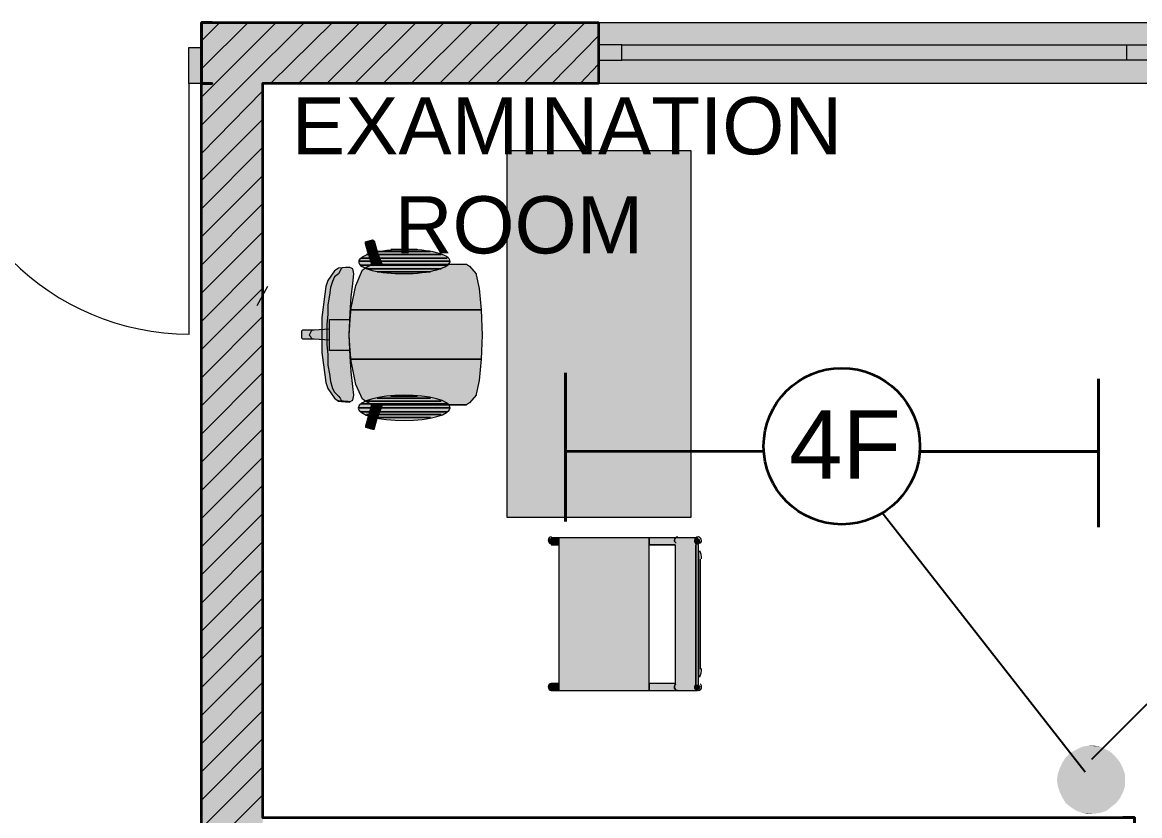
# Model space of a CAD drawing. Header units: millimetres. Extents: x 0 to 72213, y -495 to 58962.
# Drawn here: x 14028 to 21335, y 35913 to 41100 of the extents above; entities that cross this region are included whole.
import ezdxf

# ---------------------------------------------------------------- set-up
doc = ezdxf.new("R2010")
doc.units = ezdxf.units.MM
doc.header["$MEASUREMENT"] = 0
doc.layers.add('PDF_Geometry', color=7, linetype='Continuous', true_color=0xfd8379)
doc.layers.add('PDF_Solid Fills', color=7, linetype='Continuous', true_color=0xffffff)
doc.layers.add('PDF_Text', color=7, linetype='Continuous')
doc.styles.add('PDF Arial-BoldMT', font='arial.ttf')
doc.styles.add('PDF TimesNewRomanPSMT', font='arial.ttf')

msp = doc.modelspace()

# ---------------------------------------------------------------- linework, layer by layer
at = {"layer": 'PDF_Geometry', "lineweight": 9}
for points in [[(15199.4, 40427.3), (15472.4, 40700.4), (15872.5, 41100.4)], [(15199.4, 40611.5), (15288.3, 40700.4), (15688.3, 41100.4)], [(15199.4, 40795.6), (15504.2, 41100.4)], [(15199.4, 40979.7), (15320, 41100.4)], [(15650.2, 40700.4), (16056.6, 41100.4)], [(15834.4, 40700.4), (16234.4, 41100.4)], [(16018.5, 40700.4), (16418.6, 41100.4)], [(16202.7, 40700.4), (16602.7, 41100.4)], [(16386.8, 40700.4), (16786.9, 41100.4)], [(16571, 40700.4), (16971, 41100.4)], [(16755.1, 40700.4), (17155.2, 41100.4)], [(16939.3, 40700.4), (17339.3, 41100.4)], [(17123.4, 40700.4), (17523.4, 41100.4)], [(17307.5, 40700.4), (17707.6, 41100.4)], [(17491.7, 40700.4), (17796.5, 41011.5)], [(17675.8, 40700.4), (17796.5, 40827.4)], [(15199.4, 40243.2), (15599.4, 40649.6)], [(15199.4, 40065.4), (15599.4, 40465.4)], [(15199.4, 39881.2), (15599.4, 40281.3)], [(15199.4, 39697.1), (15599.4, 40097.1)], [(15199.4, 39512.9), (15599.4, 39913)], [(15199.4, 39328.8), (15599.4, 39728.8)], [(15199.4, 39144.6), (15599.4, 39544.7)], [(15199.4, 38960.5), (15599.4, 39360.5)], [(15199.4, 38776.4), (15599.4, 39176.4)], [(15199.4, 38592.2), (15599.4, 38992.3)], [(15199.4, 38408.1), (15599.4, 38808.1)], [(15199.4, 38223.9), (15599.4, 38624)], [(15199.4, 38039.8), (15599.4, 38439.8)], [(15199.4, 37855.6), (15599.4, 38255.7)], [(15199.4, 37671.5), (15599.4, 38071.5)], [(15199.4, 37487.3), (15599.4, 37887.4)], [(15199.4, 37303.2), (15599.4, 37703.2)], [(15199.4, 37119), (15599.4, 37519.1)], [(15199.4, 36934.9), (15599.4, 37334.9)], [(15199.4, 36750.8), (15599.4, 37150.8)], [(15199.4, 36566.6), (15599.4, 36966.7)], [(15199.4, 36382.5), (15599.4, 36782.5)], [(15199.4, 36198.3), (15599.4, 36598.4)], [(15199.4, 36014.2), (15599.4, 36414.2)], [(15199.4, 35830), (15599.4, 36230.1)], [(15199.4, 35645.9), (15599.4, 36045.9)]]:
    msp.add_lwpolyline(points, dxfattribs=at)
at = {"layer": 'PDF_Geometry', "color": 7, "lineweight": 35}
for points in [[(15199.4, 41100.4), (15269.3, 41100.4), (15199.4, 41100.4), (15199.4, 40935.3), (15199.4, 41100.4), (17796.5, 41100.4), (17796.5, 40954.4), (17796.5, 40852.8), (17796.5, 40700.4), (15599.4, 40700.4), (15599.4, 35899.9), (21301.6, 35899.9), (21301.6, 35671.3), (21301.6, 35899.9), (21225.4, 35899.9), (21301.6, 35899.9)], [(15269.3, 40700.4), (15199.4, 40700.4), (15269.3, 40700.4), (15199.4, 40700.4), (15199.4, 40935.3), (15199.4, 40700.4), (15199.4, 40935.3), (15199.4, 41100.4), (15269.3, 41100.4)], [(13897.7, 29092.9), (13796.1, 29092.9), (13796.1, 29296), (13796.1, 29397.6), (13796.1, 29499.2), (15199.4, 29499.2), (15199.4, 40700.4)]]:
    msp.add_lwpolyline(points, dxfattribs=at)
at = {"layer": 'PDF_Geometry', "color": 7, "lineweight": 13}
for points in [[(21396.8, 40700.4), (17796.5, 40700.4), (17796.5, 40852.8), (17796.5, 40954.4), (17796.5, 40852.8), (17948.9, 40852.8), (17948.9, 40954.4), (17796.5, 40954.4), (17796.5, 41100.4), (21396.8, 41100.4), (21396.8, 40954.4), (21396.8, 40852.8)], [(21396.8, 40852.8), (21250.8, 40852.8), (21250.8, 40954.4), (21396.8, 40954.4)]]:
    msp.add_lwpolyline(points, close=True, dxfattribs=at)
at = {"layer": 'PDF_Geometry', "color": 30, "lineweight": 20, "true_color": 0xff6600}
msp.add_lwpolyline([(15199.4, 40700.4), (15116.9, 40700.4), (15116.9, 40935.3), (15199.4, 40935.3)], close=True, dxfattribs=at)
at = {"layer": 'PDF_Geometry', "color": 7, "lineweight": 13}
for points in [[(17948.9, 40954.4), (21250.8, 40954.4)], [(21250.8, 40852.8), (17948.9, 40852.8)], [(15599.4, 39214.5), (15599.4, 39405)], [(15631.2, 39373.2), (15561.3, 39246.2)]]:
    msp.add_lwpolyline(points, dxfattribs=at)
at = {"layer": 'PDF_Geometry', "color": 30, "lineweight": 18, "true_color": 0xff6600}
msp.add_lwpolyline([(15116.9, 40700.4), (15116.9, 39062.1)], dxfattribs=at)
at = {"layer": 'PDF_Geometry', "color": 39, "lineweight": 13, "true_color": 0x563838}
for points in [[(18399.7, 40262.2), (18399.7, 37862), (17199.6, 37862), (17199.6, 40262.2)], [(16177.3, 38814.5), (16170.9, 38916.1), (16164.6, 39055.7), (16170.9, 39201.8), (16177.3, 39303.4), (16190, 39392.3), (16196.3, 39455.8), (16190, 39487.5), (16164.6, 39500.2), (16094.7, 39493.9), (16069.3, 39474.8), (16024.9, 39411.3), (16012.2, 39373.2), (16005.8, 39322.4), (15986.8, 39170), (15986.8, 39055.7), (15986.8, 38941.5), (16005.8, 38795.4), (16012.2, 38744.6), (16024.9, 38706.5), (16069.3, 38643), (16094.7, 38624), (16164.6, 38617.6), (16190, 38630.3), (16196.3, 38662.1), (16190, 38719.2)], [(18126.7, 36731.7), (18126.7, 36776.2), (18126.7, 37684.2), (18126.7, 37728.6), (17536.1, 37728.6), (17536.1, 37684.2), (17536.1, 36776.2), (17536.1, 36731.7)]]:
    msp.add_lwpolyline(points, close=True, dxfattribs=at)
for points in [[(16380.5, 39519.3), (16348.7, 39601.8), (16342.4, 39614.5), (16336, 39620.9), (16323.3, 39627.2), (16310.6, 39620.9), (16304.3, 39614.5), (16291.6, 39608.2), (16291.6, 39595.5), (16291.6, 39582.8), (16272.5, 39652.6), (16272.5, 39665.3), (16317, 39678), (16329.7, 39671.7), (16348.7, 39601.8)], [(16291.6, 39582.8), (16310.6, 39519.3), (16380.5, 39519.3), (16799.6, 39519.3), (16869.4, 39519.3), (16932.9, 39519.3), (16952, 39506.6), (16996.4, 39455.8), (16996.4, 39449.4), (17015.5, 39360.5), (17028.2, 39220.8), (17034.5, 39055.7), (17028.2, 38897), (17015.5, 38757.3), (16996.4, 38668.4), (16996.4, 38662.1), (16952, 38611.3), (16932.9, 38598.6), (16869.4, 38598.6), (16799.6, 38598.6), (16380.5, 38598.6), (16310.6, 38598.6), (16291.6, 38528.7)], [(16120.1, 39493.9), (16113.8, 39487.5), (16107.4, 39474.8), (16094.7, 39455.8), (16069.3, 39436.7), (16056.6, 39405), (16043.9, 39366.9), (16037.6, 39316.1), (16024.9, 39252.6), (16024.9, 39189.1), (16018.5, 39125.6), (16018.5, 39055.7), (16018.5, 38992.3), (16024.9, 38928.8), (16024.9, 38858.9), (16037.6, 38801.8), (16043.9, 38751), (16056.6, 38706.5), (16069.3, 38681.1), (16094.7, 38655.7), (16107.4, 38643), (16113.8, 38630.3), (16120.1, 38617.6)], [(16310.6, 38598.6), (16253.5, 38636.7), (16209, 38731.9), (16177.3, 38884.3), (16170.9, 38954.2), (16164.6, 39055.7), (16170.9, 39157.3), (16177.3, 39233.5), (16209, 39379.6), (16253.5, 39481.2), (16310.6, 39519.3)], [(16037.6, 39093.8), (15936, 39087.5), (15923.3, 39087.5), (15916.9, 39081.1), (15910.6, 39068.4), (15904.2, 39055.7), (15910.6, 39049.4), (15916.9, 39036.7), (15923.3, 39030.3), (15936, 39030.3), (16037.6, 39024)], [(16170.9, 38954.2), (16094.7, 38954.2), (16037.6, 38954.2), (16037.6, 39024), (16037.6, 39055.7), (16037.6, 39093.8), (16037.6, 39157.3), (16094.7, 39157.3), (16170.9, 39157.3)], [(15936, 39087.5), (15859.8, 39087.5), (15853.4, 39081.1), (15853.4, 39055.7), (15853.4, 39036.7), (15859.8, 39030.3), (15936, 39030.3)], [(16380.5, 38598.6), (16348.7, 38509.7), (16342.4, 38503.3), (16336, 38497), (16323.3, 38490.6), (16310.6, 38490.6), (16304.3, 38497), (16291.6, 38509.7), (16291.6, 38522.4), (16291.6, 38528.7), (16272.5, 38458.9), (16272.5, 38452.5), (16317, 38439.8), (16329.7, 38439.8), (16348.7, 38509.7)], [(17485.3, 37684.2), (17536.1, 37684.2), (17536.1, 37728.6), (17485.3, 37728.6)], [(18431.5, 36769.8), (18431.5, 37684.2), (18431.5, 36769.8)], [(18450.5, 36769.8), (18450.5, 37684.2)], [(18450.5, 37639.7), (18450.5, 36814.3)], [(18463.2, 36871.4), (18463.2, 37588.9)], [(17485.3, 36731.7), (17536.1, 36731.7), (17536.1, 36776.2), (17485.3, 36776.2)]]:
    msp.add_lwpolyline(points, dxfattribs=at)
at = {"layer": 'PDF_Geometry', "color": 7, "lineweight": 0, "true_color": 0xffffff}
for points in [[(16609.1, 39614.5), (16437.6, 39614.5), (16609.1, 39614.5)], [(16825, 39538.3), (16228.1, 39538.3), (16825, 39538.3)], [(16805.9, 39557.4), (16240.8, 39557.4), (16805.9, 39557.4)], [(16767.8, 39582.8), (16278.9, 39582.8), (16767.8, 39582.8)], [(16698, 39601.8), (16348.7, 39601.8), (16698, 39601.8)], [(16805.9, 39512.9), (16240.8, 39512.9), (16805.9, 39512.9)], [(16767.8, 39487.5), (16278.9, 39487.5), (16767.8, 39487.5)], [(16698, 39468.5), (16348.7, 39468.5), (16698, 39468.5)], [(17028.2, 39220.8), (16177.3, 39220.8), (17028.2, 39220.8)], [(17028.2, 38897), (16177.3, 38897), (17028.2, 38897)], [(16609.1, 38655.7), (16437.6, 38655.7), (16609.1, 38655.7)], [(16805.9, 38604.9), (16240.8, 38604.9), (16805.9, 38604.9)], [(16767.8, 38624), (16278.9, 38624), (16767.8, 38624)], [(16932.9, 38598.6), (16310.6, 38598.6), (16932.9, 38598.6)], [(16698, 38643), (16348.7, 38643), (16698, 38643)], [(16825, 38579.5), (16228.1, 38579.5), (16825, 38579.5)], [(16805.9, 38554.1), (16240.8, 38554.1), (16805.9, 38554.1)], [(16767.8, 38535.1), (16278.9, 38535.1), (16767.8, 38535.1)], [(16698, 38516), (16348.7, 38516), (16698, 38516)], [(18298.1, 37684.2), (18126.7, 37684.2), (18298.1, 37684.2)]]:
    msp.add_lwpolyline(points, dxfattribs=at)
at = {"layer": 'PDF_Geometry', "color": 1, "lineweight": 40}
for points in [[(17580.6, 37836.6), (17580.6, 38808.1)], [(21066.7, 37798.5), (21066.7, 38770)], [(19898.3, 38293.8), (21066.7, 38293.8)]]:
    msp.add_lwpolyline(points, dxfattribs=at)
at = {"layer": 'PDF_Geometry', "color": 1, "lineweight": 35}
msp.add_lwpolyline([(18876, 38293.8), (17580.6, 38293.8)], dxfattribs=at)
at = {"layer": 'PDF_Geometry', "color": 1, "lineweight": 25}
for points in [[(19657, 37887.4), (20977.8, 36198.3)], [(21022.2, 36280.9), (21384.1, 36642.8)]]:
    msp.add_lwpolyline(points, dxfattribs=at)
at = {"layer": 'PDF_Geometry', "color": 39, "lineweight": 13, "true_color": 0x563838}
for points in [[(17489.2, 37736.5, 0.414662), (17467, 37714.3, 0.41298), (17489.2, 37692.1)], [(18444.2, 37728.6), (18304.5, 37728.6), (18126.7, 37728.6), (18126.7, 37684.2), (18298.1, 37684.2), (18298.1, 36769.8), (18298.1, 36776.2), (18126.7, 36776.2), (18126.7, 36731.7), (18304.5, 36731.7), (18444.2, 36731.7, -0.394319), (18425.1, 36753.9, 0.394386), (18446.6, 36733.3)], [(18425.9, 37714.3, -0.3953), (18446.7, 37736.5, 0.3953), (18425.9, 37714.3, 0.255177), (18435.4, 37694, -0.255177), (18425.9, 37714.3)], [(18459.2, 37694, 0.258064), (18469.6, 37712.8, 0.396238), (18448.8, 37734.9)], [(17488.5, 36776.2, 0.412982), (17466.3, 36754, 0.413758), (17488.5, 36731.7)], [(18448.9, 36731.8, 0.395289), (18470.3, 36755.4, 0.259089), (18459.9, 36774.3)]]:
    msp.add_lwpolyline(points, format="xyb", dxfattribs=at)
for points in [[(18313.3, 37736.5, 0.3953), (18292.5, 37714.3, -0.395352)], [(18292.5, 37714.3, 0.257504), (18302.9, 37695.5, -0.257504)], [(18302.3, 36772.8, 0.258513), (18291.8, 36754, -0.258513)], [(18435.4, 36772.7, 0.256079), (18425.1, 36754, -0.256079)], [(18291.8, 36753.9, 0.394319), (18312.5, 36731.8, -0.394319)]]:
    msp.add_lwpolyline(points, format="xyb", close=True, dxfattribs=at)
at = {"layer": 'PDF_Geometry', "color": 1, "lineweight": 35}
msp.add_circle((19387.1, 38328.7), 511.2, dxfattribs=at)
at = {"layer": 'PDF_Geometry', "color": 30, "lineweight": 18, "true_color": 0xff6600}
msp.add_arc((15120, 40703.5), 1641.4, 180, 270, dxfattribs=at)
at = {"layer": 'PDF_Geometry', "color": 39, "lineweight": 13, "true_color": 0x563838}
for centre, start, end in [((18345.8, 37592.1), 359.99373, 25.42761), ((18345.8, 36874.6), 334.57239, 0.00627)]:
    msp.add_arc(centre, 123.8, start, end, dxfattribs=at)
for centre, major_axis, ratio, start_param, end_param in [((16526.5, 39536), (298.9, 2.3), 0.26439, 1.96094, 8.244125), ((16525, 38579.4), (300, 0.7), 0.274858, 4.716913, 11.000098)]:
    msp.add_ellipse(centre, major_axis=major_axis, ratio=ratio, start_param=start_param, end_param=end_param, dxfattribs=at)
at = {"layer": 'PDF_Solid Fills', "transparency": 33554559}
for points in [[(15199.4, 40700.4), (17796.5, 40700.4), (15199.4, 41100.4)], [(17796.5, 40700.4), (15199.4, 41100.4), (17796.5, 41100.4)], [(21396.8, 41100.4), (17796.5, 41100.4), (21396.8, 40700.4)], [(17796.5, 41100.4), (21396.8, 40700.4), (17796.5, 40700.4)], [(15199.4, 40700.4), (15116.9, 40700.4), (15199.4, 40935.3)], [(15116.9, 40700.4), (15199.4, 40935.3), (15116.9, 40935.3)], [(17796.5, 40954.4), (17948.9, 40954.4), (17796.5, 40852.8)], [(17948.9, 40954.4), (17796.5, 40852.8), (17948.9, 40852.8)], [(17948.9, 40954.4), (21250.8, 40954.4), (17948.9, 40852.8)], [(21250.8, 40954.4), (17948.9, 40852.8), (21250.8, 40852.8)], [(21396.8, 40852.8), (21250.8, 40852.8), (21396.8, 40954.4)], [(21250.8, 40852.8), (21396.8, 40954.4), (21250.8, 40954.4)], [(15199.4, 40700.4), (15199.4, 29499.2), (15599.4, 40700.4)], [(15199.4, 29499.2), (15599.4, 40700.4), (15599.4, 29499.2)], [(18399.7, 40262.2), (17199.6, 40262.2), (18399.7, 37862)], [(17199.6, 40262.2), (18399.7, 37862), (17199.6, 37862)], [(16317, 39678), (16329.7, 39671.7), (16310.6, 39671.7)], [(16310.6, 39671.7), (16329.7, 39665.3), (16272.5, 39665.3)], [(16329.7, 39665.3), (16272.5, 39665.3), (16336, 39652.6)], [(16272.5, 39665.3), (16336, 39652.6), (16272.5, 39652.6)], [(16336, 39652.6), (16272.5, 39652.6), (16348.7, 39601.8)], [(16272.5, 39652.6), (16348.7, 39601.8), (16285.2, 39601.8)], [(16329.7, 39671.7), (16310.6, 39671.7), (16329.7, 39665.3)], [(16437.6, 39614.5), (16698, 39601.8), (16348.7, 39601.8)], [(16526.5, 39614.5), (16609.1, 39614.5), (16437.6, 39614.5)], [(16437.6, 39614.5), (16609.1, 39614.5), (16609.1, 39614.5)], [(16609.1, 39614.5), (16437.6, 39614.5), (16698, 39601.8)], [(16240.8, 39557.4), (16825, 39538.3), (16228.1, 39538.3)], [(16228.1, 39538.3), (16825, 39538.3), (16825, 39538.3)], [(16825, 39538.3), (16228.1, 39538.3), (16805.9, 39512.9)], [(16228.1, 39538.3), (16805.9, 39512.9), (16240.8, 39512.9)], [(16278.9, 39582.8), (16805.9, 39557.4), (16240.8, 39557.4)], [(16240.8, 39557.4), (16805.9, 39557.4), (16805.9, 39557.4)], [(16805.9, 39557.4), (16240.8, 39557.4), (16825, 39538.3)], [(16348.7, 39601.8), (16767.8, 39582.8), (16278.9, 39582.8)], [(16278.9, 39582.8), (16767.8, 39582.8), (16767.8, 39582.8)], [(16767.8, 39582.8), (16278.9, 39582.8), (16805.9, 39557.4)], [(16348.7, 39601.8), (16285.2, 39601.8), (16355.1, 39582.8)], [(16285.2, 39601.8), (16355.1, 39582.8), (16291.6, 39582.8)], [(16355.1, 39582.8), (16291.6, 39582.8), (16380.5, 39519.3)], [(16291.6, 39582.8), (16380.5, 39519.3), (16310.6, 39519.3)], [(16348.7, 39601.8), (16698, 39601.8), (16698, 39601.8)], [(16698, 39601.8), (16348.7, 39601.8), (16767.8, 39582.8)], [(16069.3, 39474.8), (16196.3, 39455.8), (16056.6, 39455.8)], [(16088.4, 39487.5), (16190, 39474.8), (16069.3, 39474.8)], [(16190, 39474.8), (16069.3, 39474.8), (16196.3, 39455.8)], [(16094.7, 39493.9), (16190, 39487.5), (16088.4, 39487.5)], [(16190, 39487.5), (16088.4, 39487.5), (16190, 39474.8)], [(16164.6, 39500.2), (16177.3, 39493.9), (16094.7, 39493.9)], [(16177.3, 39493.9), (16094.7, 39493.9), (16190, 39487.5)], [(16240.8, 39512.9), (16805.9, 39512.9), (16805.9, 39512.9)], [(16805.9, 39512.9), (16240.8, 39512.9), (16767.8, 39487.5)], [(16240.8, 39512.9), (16767.8, 39487.5), (16278.9, 39487.5)], [(16253.5, 39481.2), (16996.4, 39455.8), (16240.8, 39455.8)], [(16297.9, 39506.6), (16971, 39481.2), (16253.5, 39481.2)], [(16971, 39481.2), (16253.5, 39481.2), (16996.4, 39455.8)], [(16278.9, 39487.5), (16767.8, 39487.5), (16767.8, 39487.5)], [(16767.8, 39487.5), (16278.9, 39487.5), (16698, 39468.5)], [(16278.9, 39487.5), (16698, 39468.5), (16348.7, 39468.5)], [(16310.6, 39519.3), (16952, 39506.6), (16297.9, 39506.6)], [(16952, 39506.6), (16297.9, 39506.6), (16971, 39481.2)], [(16310.6, 39519.3), (16932.9, 39519.3), (16932.9, 39519.3)], [(16932.9, 39519.3), (16932.9, 39519.3), (16310.6, 39519.3)], [(16932.9, 39519.3), (16310.6, 39519.3), (16952, 39506.6)], [(16348.7, 39468.5), (16698, 39468.5), (16698, 39468.5)], [(16698, 39468.5), (16348.7, 39468.5), (16609.1, 39462.1)], [(16348.7, 39468.5), (16609.1, 39462.1), (16437.6, 39462.1)], [(16609.1, 39462.1), (16437.6, 39462.1), (16526.5, 39455.8)], [(16437.6, 39462.1), (16609.1, 39462.1), (16609.1, 39462.1)], [(16609.1, 39462.1), (16609.1, 39462.1), (16437.6, 39462.1)], [(16018.5, 39392.3), (16190, 39373.2), (16012.2, 39373.2)], [(16024.9, 39411.3), (16190, 39392.3), (16018.5, 39392.3)], [(16190, 39392.3), (16018.5, 39392.3), (16190, 39373.2)], [(16056.6, 39455.8), (16190, 39411.3), (16024.9, 39411.3)], [(16190, 39411.3), (16024.9, 39411.3), (16190, 39392.3)], [(16196.3, 39455.8), (16056.6, 39455.8), (16190, 39411.3)], [(16240.8, 39449.4), (17009.1, 39379.6), (16209, 39379.6)], [(16996.4, 39455.8), (16240.8, 39455.8), (16996.4, 39449.4)], [(16240.8, 39455.8), (16996.4, 39449.4), (16240.8, 39449.4)], [(16996.4, 39449.4), (16240.8, 39449.4), (17009.1, 39379.6)], [(16005.8, 39322.4), (16177.3, 39303.4), (15999.5, 39303.4)], [(16012.2, 39373.2), (16183.6, 39322.4), (16005.8, 39322.4)], [(16183.6, 39322.4), (16005.8, 39322.4), (16177.3, 39303.4)], [(16190, 39373.2), (16012.2, 39373.2), (16183.6, 39322.4)], [(16202.7, 39360.5), (17028.2, 39233.5), (16177.3, 39233.5)], [(16209, 39379.6), (17015.5, 39360.5), (16202.7, 39360.5)], [(17015.5, 39360.5), (16202.7, 39360.5), (17028.2, 39233.5)], [(17009.1, 39379.6), (16209, 39379.6), (17015.5, 39360.5)], [(15999.5, 39303.4), (16170.9, 39201.8), (15993.1, 39201.8)], [(16177.3, 39303.4), (15999.5, 39303.4), (16170.9, 39201.8)], [(15993.1, 39201.8), (16170.9, 39170), (15986.8, 39170)], [(16170.9, 39170), (15986.8, 39170), (16164.6, 39055.7)], [(15986.8, 39170), (16164.6, 39055.7), (15986.8, 39055.7)], [(16170.9, 39201.8), (15993.1, 39201.8), (16170.9, 39170)], [(16177.3, 39220.8), (17034.5, 39157.3), (16170.9, 39157.3)], [(17028.2, 39233.5), (16177.3, 39233.5), (17028.2, 39220.8)], [(16177.3, 39233.5), (17028.2, 39220.8), (16177.3, 39220.8)], [(16177.3, 39220.8), (17028.2, 39220.8), (17028.2, 39220.8)], [(17028.2, 39220.8), (16177.3, 39220.8), (17034.5, 39157.3)], [(16037.6, 39093.8), (17034.5, 39087.5), (15936, 39087.5)], [(17034.5, 39157.3), (16037.6, 39157.3), (17034.5, 39093.8)], [(16037.6, 39157.3), (17034.5, 39093.8), (16037.6, 39093.8)], [(17034.5, 39093.8), (16037.6, 39093.8), (17034.5, 39087.5)], [(15859.8, 39087.5), (17034.5, 39081.1), (15853.4, 39081.1)], [(17034.5, 39081.1), (15853.4, 39081.1), (17034.5, 39055.7)], [(15853.4, 39081.1), (17034.5, 39055.7), (15853.4, 39055.7)], [(17034.5, 39055.7), (15853.4, 39055.7), (17034.5, 39036.7)], [(15853.4, 39055.7), (17034.5, 39036.7), (15853.4, 39036.7)], [(17034.5, 39036.7), (15853.4, 39036.7), (17034.5, 39030.3)], [(15853.4, 39036.7), (17034.5, 39030.3), (15859.8, 39030.3)], [(17034.5, 39087.5), (15859.8, 39087.5), (17034.5, 39081.1)], [(17034.5, 39030.3), (15936, 39030.3), (17034.5, 39024)], [(15936, 39030.3), (17034.5, 39024), (16037.6, 39024)], [(16164.6, 39055.7), (15986.8, 39055.7), (16170.9, 38941.5)], [(15986.8, 39055.7), (16170.9, 38941.5), (15986.8, 38941.5)], [(17034.5, 39024), (16037.6, 39024), (17034.5, 38954.2)], [(16037.6, 39024), (17034.5, 38954.2), (16037.6, 38954.2)], [(17034.5, 38954.2), (16170.9, 38954.2), (17028.2, 38897)], [(16170.9, 38954.2), (17028.2, 38897), (16177.3, 38897)], [(16170.9, 38941.5), (15986.8, 38941.5), (16170.9, 38916.1)], [(15986.8, 38941.5), (16170.9, 38916.1), (15993.1, 38916.1)], [(16170.9, 38916.1), (15993.1, 38916.1), (16177.3, 38814.5)], [(15993.1, 38916.1), (16177.3, 38814.5), (15999.5, 38814.5)], [(16177.3, 38897), (17028.2, 38897), (17028.2, 38897)], [(17028.2, 38897), (16177.3, 38897), (17028.2, 38884.3)], [(16177.3, 38897), (17028.2, 38884.3), (16177.3, 38884.3)], [(17028.2, 38884.3), (16177.3, 38884.3), (17015.5, 38757.3)], [(16177.3, 38884.3), (17015.5, 38757.3), (16202.7, 38757.3)], [(16177.3, 38814.5), (15999.5, 38814.5), (16183.6, 38795.4)], [(15999.5, 38814.5), (16183.6, 38795.4), (16005.8, 38795.4)], [(16183.6, 38795.4), (16005.8, 38795.4), (16190, 38744.6)], [(16005.8, 38795.4), (16190, 38744.6), (16012.2, 38744.6)], [(16190, 38744.6), (16012.2, 38744.6), (16190, 38719.2)], [(16012.2, 38744.6), (16190, 38719.2), (16018.5, 38719.2)], [(17015.5, 38757.3), (16202.7, 38757.3), (17009.1, 38731.9)], [(16202.7, 38757.3), (17009.1, 38731.9), (16209, 38731.9)], [(17009.1, 38731.9), (16209, 38731.9), (16996.4, 38668.4)], [(16209, 38731.9), (16996.4, 38668.4), (16240.8, 38668.4)], [(16190, 38719.2), (16018.5, 38719.2), (16190, 38706.5)], [(16018.5, 38719.2), (16190, 38706.5), (16024.9, 38706.5)], [(16190, 38706.5), (16024.9, 38706.5), (16196.3, 38662.1)], [(16024.9, 38706.5), (16196.3, 38662.1), (16056.6, 38662.1)], [(16196.3, 38662.1), (16056.6, 38662.1), (16190, 38643)], [(16056.6, 38662.1), (16190, 38643), (16069.3, 38643)], [(16996.4, 38668.4), (16240.8, 38668.4), (16996.4, 38662.1)], [(16240.8, 38668.4), (16996.4, 38662.1), (16240.8, 38662.1)], [(16996.4, 38662.1), (16240.8, 38662.1), (16971, 38636.7)], [(16240.8, 38662.1), (16971, 38636.7), (16253.5, 38636.7)], [(16437.6, 38655.7), (16698, 38643), (16348.7, 38643)], [(16526.5, 38662.1), (16609.1, 38655.7), (16437.6, 38655.7)], [(16437.6, 38655.7), (16609.1, 38655.7), (16609.1, 38655.7)], [(16609.1, 38655.7), (16437.6, 38655.7), (16698, 38643)], [(16190, 38643), (16069.3, 38643), (16190, 38630.3)], [(16069.3, 38643), (16190, 38630.3), (16088.4, 38630.3)], [(16088.4, 38630.3), (16094.7, 38624), (16177.3, 38624)], [(16088.4, 38630.3), (16190, 38630.3), (16177.3, 38624)], [(16094.7, 38624), (16177.3, 38624), (16164.6, 38617.6)], [(16240.8, 38604.9), (16825, 38579.5), (16228.1, 38579.5)], [(16278.9, 38624), (16805.9, 38604.9), (16240.8, 38604.9)], [(16240.8, 38604.9), (16805.9, 38604.9), (16805.9, 38604.9)], [(16805.9, 38604.9), (16240.8, 38604.9), (16825, 38579.5)], [(16971, 38636.7), (16253.5, 38636.7), (16952, 38611.3)], [(16253.5, 38636.7), (16952, 38611.3), (16297.9, 38611.3)], [(16348.7, 38643), (16767.8, 38624), (16278.9, 38624)], [(16278.9, 38624), (16767.8, 38624), (16767.8, 38624)], [(16767.8, 38624), (16278.9, 38624), (16805.9, 38604.9)], [(16310.6, 38598.6), (16355.1, 38528.7), (16291.6, 38528.7)], [(16952, 38611.3), (16297.9, 38611.3), (16932.9, 38598.6)], [(16297.9, 38611.3), (16932.9, 38598.6), (16310.6, 38598.6)], [(16310.6, 38598.6), (16932.9, 38598.6), (16932.9, 38598.6)], [(16380.5, 38598.6), (16310.6, 38598.6), (16355.1, 38528.7)], [(16348.7, 38643), (16698, 38643), (16698, 38643)], [(16698, 38643), (16348.7, 38643), (16767.8, 38624)], [(16228.1, 38579.5), (16825, 38579.5), (16825, 38579.5)], [(16825, 38579.5), (16228.1, 38579.5), (16805.9, 38554.1)], [(16228.1, 38579.5), (16805.9, 38554.1), (16240.8, 38554.1)], [(16240.8, 38554.1), (16805.9, 38554.1), (16805.9, 38554.1)], [(16805.9, 38554.1), (16240.8, 38554.1), (16767.8, 38535.1)], [(16240.8, 38554.1), (16767.8, 38535.1), (16278.9, 38535.1)], [(16285.2, 38509.7), (16336, 38458.9), (16272.5, 38458.9)], [(16278.9, 38535.1), (16767.8, 38535.1), (16767.8, 38535.1)], [(16767.8, 38535.1), (16278.9, 38535.1), (16698, 38516)], [(16278.9, 38535.1), (16698, 38516), (16348.7, 38516)], [(16291.6, 38528.7), (16348.7, 38509.7), (16285.2, 38509.7)], [(16348.7, 38509.7), (16285.2, 38509.7), (16336, 38458.9)], [(16355.1, 38528.7), (16291.6, 38528.7), (16348.7, 38509.7)], [(16348.7, 38516), (16698, 38516), (16698, 38516)], [(16698, 38516), (16348.7, 38516), (16609.1, 38503.3)], [(16348.7, 38516), (16609.1, 38503.3), (16437.6, 38503.3)], [(16336, 38458.9), (16272.5, 38458.9), (16329.7, 38452.5)], [(16272.5, 38458.9), (16329.7, 38452.5), (16272.5, 38452.5)], [(16272.5, 38452.5), (16310.6, 38439.8), (16329.7, 38439.8)], [(16272.5, 38452.5), (16329.7, 38452.5), (16329.7, 38439.8)], [(16310.6, 38439.8), (16329.7, 38439.8), (16317, 38439.8)], [(16609.1, 38503.3), (16437.6, 38503.3), (16526.5, 38497)], [(16437.6, 38503.3), (16609.1, 38503.3), (16609.1, 38503.3)], [(16609.1, 38503.3), (16609.1, 38503.3), (16437.6, 38503.3)], [(17472.6, 37722.3), (17536.1, 37709.6), (17466.3, 37709.6)], [(17536.1, 37709.6), (17466.3, 37709.6), (17536.1, 37690.5)], [(17466.3, 37709.6), (17536.1, 37690.5), (17472.6, 37690.5)], [(17485.3, 37728.6), (17536.1, 37722.3), (17472.6, 37722.3)], [(17536.1, 37722.3), (17472.6, 37722.3), (17536.1, 37709.6)], [(17536.1, 37728.6), (17485.3, 37728.6), (17536.1, 37722.3)], [(18126.7, 37728.6), (17536.1, 37728.6), (18126.7, 37684.2)], [(17536.1, 37728.6), (18126.7, 37684.2), (17536.1, 37684.2)], [(18304.5, 37728.6), (18126.7, 37728.6), (18291.8, 37722.3)], [(18126.7, 37728.6), (18291.8, 37722.3), (18126.7, 37722.3)], [(18291.8, 37722.3), (18126.7, 37722.3), (18285.4, 37703.2)], [(18126.7, 37722.3), (18285.4, 37703.2), (18126.7, 37703.2)], [(18291.8, 37722.3), (18418.8, 37703.2), (18285.4, 37703.2)], [(18304.5, 37728.6), (18425.1, 37722.3), (18291.8, 37722.3)], [(18425.1, 37722.3), (18291.8, 37722.3), (18418.8, 37703.2)], [(18444.2, 37728.6), (18304.5, 37728.6), (18425.1, 37722.3)], [(18425.1, 37722.3), (18463.2, 37703.2), (18418.8, 37703.2)], [(18444.2, 37728.6), (18456.9, 37722.3), (18425.1, 37722.3)], [(18456.9, 37722.3), (18425.1, 37722.3), (18463.2, 37703.2)], [(17536.1, 37690.5), (17472.6, 37690.5), (17536.1, 37684.2)], [(17472.6, 37690.5), (17536.1, 37684.2), (17485.3, 37684.2)], [(18126.7, 37684.2), (17536.1, 37684.2), (18126.7, 36776.2)], [(17536.1, 37684.2), (18126.7, 36776.2), (17536.1, 36776.2)], [(18285.4, 37703.2), (18126.7, 37703.2), (18298.1, 37684.2)], [(18126.7, 37703.2), (18298.1, 37684.2), (18126.7, 37684.2)], [(18126.7, 37684.2), (18298.1, 37684.2), (18298.1, 37684.2)], [(18418.8, 37703.2), (18285.4, 37703.2), (18431.5, 37684.2)], [(18285.4, 37703.2), (18431.5, 37684.2), (18298.1, 37684.2)], [(18431.5, 37684.2), (18298.1, 37684.2), (18431.5, 36769.8)], [(18298.1, 37684.2), (18431.5, 36769.8), (18298.1, 36769.8)], [(18463.2, 37703.2), (18418.8, 37703.2), (18450.5, 37684.2)], [(18418.8, 37703.2), (18450.5, 37684.2), (18431.5, 37684.2)], [(18450.5, 37684.2), (18431.5, 37684.2), (18450.5, 36769.8)], [(18431.5, 37684.2), (18450.5, 36769.8), (18431.5, 36769.8)], [(18450.5, 37639.7), (18463.2, 37588.9), (18450.5, 36814.3)], [(18463.2, 37588.9), (18450.5, 36814.3), (18463.2, 36871.4)], [(17472.6, 36769.8), (17536.1, 36750.8), (17466.3, 36750.8)], [(17485.3, 36776.2), (17536.1, 36769.8), (17472.6, 36769.8)], [(17536.1, 36769.8), (17472.6, 36769.8), (17536.1, 36750.8)], [(17536.1, 36776.2), (17485.3, 36776.2), (17536.1, 36769.8)], [(18126.7, 36776.2), (17536.1, 36776.2), (18126.7, 36731.7)], [(17536.1, 36776.2), (18126.7, 36731.7), (17536.1, 36731.7)], [(18298.1, 36776.2), (18126.7, 36776.2), (18298.1, 36769.8)], [(18126.7, 36776.2), (18298.1, 36769.8), (18126.7, 36769.8)], [(18298.1, 36769.8), (18126.7, 36769.8), (18285.4, 36757.1)], [(18126.7, 36769.8), (18285.4, 36757.1), (18126.7, 36757.1)], [(18285.4, 36757.1), (18126.7, 36757.1), (18291.8, 36738.1)], [(18126.7, 36757.1), (18291.8, 36738.1), (18126.7, 36738.1)], [(18298.1, 36769.8), (18418.8, 36757.1), (18285.4, 36757.1)], [(18418.8, 36757.1), (18285.4, 36757.1), (18425.1, 36738.1)], [(18285.4, 36757.1), (18425.1, 36738.1), (18291.8, 36738.1)], [(18431.5, 36769.8), (18298.1, 36769.8), (18418.8, 36757.1)], [(18431.5, 36769.8), (18463.2, 36757.1), (18418.8, 36757.1)], [(18418.8, 36757.1), (18425.1, 36738.1), (18456.9, 36738.1)], [(18418.8, 36757.1), (18463.2, 36757.1), (18456.9, 36738.1)], [(18450.5, 36769.8), (18431.5, 36769.8), (18463.2, 36757.1)], [(17536.1, 36750.8), (17466.3, 36750.8), (17536.1, 36738.1)], [(17466.3, 36750.8), (17536.1, 36738.1), (17472.6, 36738.1)], [(17536.1, 36738.1), (17472.6, 36738.1), (17536.1, 36731.7)], [(17472.6, 36738.1), (17536.1, 36731.7), (17485.3, 36731.7)], [(18291.8, 36738.1), (18126.7, 36738.1), (18304.5, 36731.7)], [(18126.7, 36738.1), (18304.5, 36731.7), (18126.7, 36731.7)], [(18425.1, 36738.1), (18291.8, 36738.1), (18444.2, 36731.7)], [(18291.8, 36738.1), (18444.2, 36731.7), (18304.5, 36731.7)], [(18425.1, 36738.1), (18456.9, 36738.1), (18444.2, 36731.7)]]:
    msp.add_solid(points, dxfattribs=at)
at = {"layer": 'PDF_Solid Fills', "color": 1, "transparency": 33554559}
for points in [[(20882.5, 36325.3), (21181, 36293.6), (20850.8, 36293.6)], [(20920.6, 36344.4), (21149.2, 36325.3), (20882.5, 36325.3)], [(21149.2, 36325.3), (20882.5, 36325.3), (21181, 36293.6)], [(20958.7, 36363.4), (21117.5, 36344.4), (20920.6, 36344.4)], [(21117.5, 36344.4), (20920.6, 36344.4), (21149.2, 36325.3)], [(20996.8, 36369.8), (21079.4, 36363.4), (20958.7, 36363.4)], [(21079.4, 36363.4), (20958.7, 36363.4), (21117.5, 36344.4)], [(21041.3, 36369.8), (20996.8, 36369.8), (21079.4, 36363.4)], [(20831.7, 36261.8), (21225.4, 36223.7), (20812.7, 36223.7)], [(20850.8, 36293.6), (21206.4, 36261.8), (20831.7, 36261.8)], [(21206.4, 36261.8), (20831.7, 36261.8), (21225.4, 36223.7)], [(21181, 36293.6), (20850.8, 36293.6), (21206.4, 36261.8)], [(20800, 36185.6), (21238.1, 36147.5), (20793.6, 36147.5)], [(20812.7, 36223.7), (21238.1, 36185.6), (20800, 36185.6)], [(21238.1, 36185.6), (20800, 36185.6), (21238.1, 36147.5)], [(21225.4, 36223.7), (20812.7, 36223.7), (21238.1, 36185.6)], [(21238.1, 36147.5), (20793.6, 36147.5), (21238.1, 36103.1)], [(20793.6, 36147.5), (21238.1, 36103.1), (20800, 36103.1)], [(21238.1, 36103.1), (20800, 36103.1), (21225.4, 36065)], [(20800, 36103.1), (21225.4, 36065), (20812.7, 36065)], [(21225.4, 36065), (20812.7, 36065), (21206.4, 36026.9)], [(20812.7, 36065), (21206.4, 36026.9), (20831.7, 36026.9)], [(21206.4, 36026.9), (20831.7, 36026.9), (21181, 35995.1)], [(20831.7, 36026.9), (21181, 35995.1), (20850.8, 35995.1)], [(21181, 35995.1), (20850.8, 35995.1), (21149.2, 35969.7)], [(20850.8, 35995.1), (21149.2, 35969.7), (20882.5, 35969.7)], [(21149.2, 35969.7), (20882.5, 35969.7), (21117.5, 35944.3)], [(20882.5, 35969.7), (21117.5, 35944.3), (20920.6, 35944.3)], [(21117.5, 35944.3), (20920.6, 35944.3), (21079.4, 35931.6)], [(20920.6, 35944.3), (21079.4, 35931.6), (20958.7, 35931.6)], [(21079.4, 35931.6), (20958.7, 35931.6), (21041.3, 35925.3)], [(20958.7, 35931.6), (21041.3, 35925.3), (20996.8, 35925.3)]]:
    msp.add_solid(points, dxfattribs=at)

# ---------------------------------------------------------------- texts
at = {"layer": 'PDF_Text', "attachment_point": 4, "style": 'PDF Arial-BoldMT'}
for s, insert, char_height in [('EXAMINATION', (15790.6, 40421.3), 373.849), ('ROOM', (16463.7, 39773.6), 373.85)]:
    msp.add_mtext(s, dxfattribs=dict(at, insert=insert, char_height=char_height))
at = {"layer": 'PDF_Text', "color": 1, "insert": (19041.8, 38339.6), "char_height": 448.68, "attachment_point": 4, "style": 'PDF TimesNewRomanPSMT'}
msp.add_mtext('4F', dxfattribs=at)

doc.saveas('drawing.dxf')
